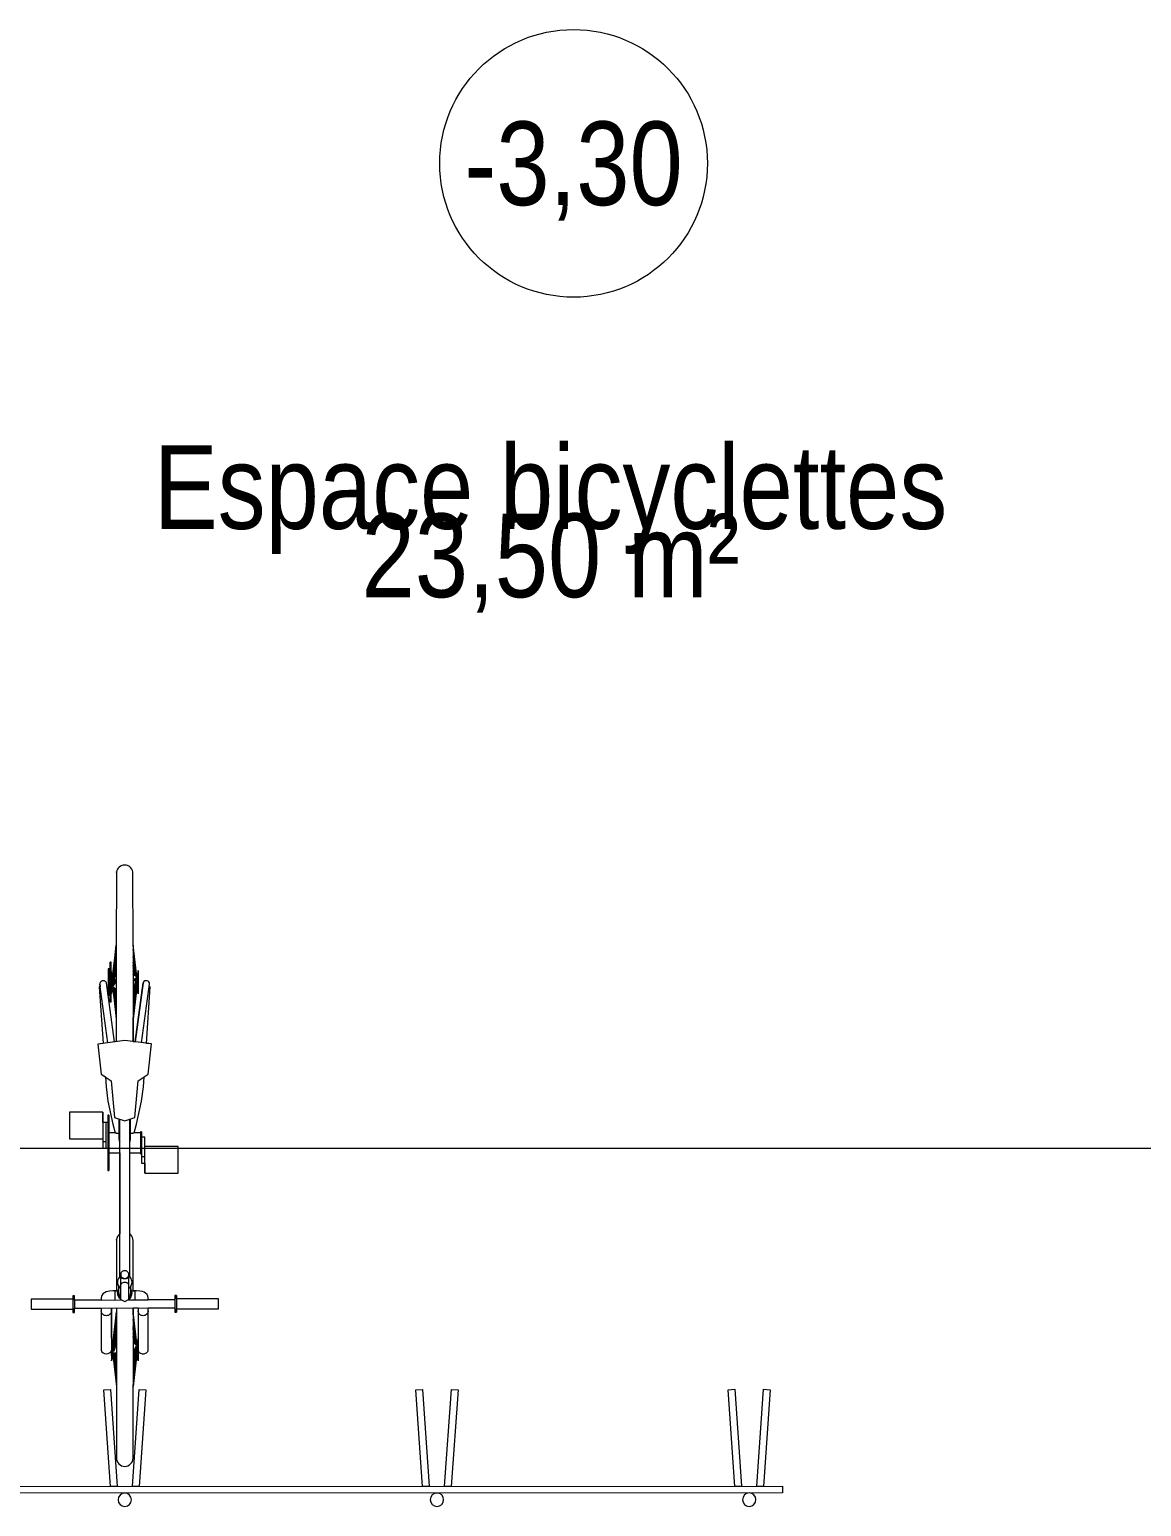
# Model space of a CAD drawing. Header units: centimetres. Extents: x -4381 to 5639, y -3920 to 4826.
# Drawn here: x 103.43 to 106.754, y 70.97 to 75.385 of the extents above; entities that cross this region are included whole.
import ezdxf

# ---------------------------------------------------------------- set-up
doc = ezdxf.new("R2010")
doc.units = ezdxf.units.CM
doc.header["$MEASUREMENT"] = 0
for name, color, linetype, lineweight in [('00- Texts and Fills_Pen_No__1', 7, 'Continuous', 5), ('01- MOBILIER_Pen_No__7', 7, 'Continuous', 5), ('0_Pen_No__1', 7, 'Continuous', 5), ('0_Pen_No__7', 7, 'Continuous', 5), ('FILES_Pen_No__2', 8, 'Continuous', 5)]:
    doc.layers.add(name, color=color, linetype=linetype, lineweight=lineweight)
doc.styles.add('GENERATED_STYLE_2', font='')
doc.styles.get('GENERATED_STYLE_2').set_extended_font_data('Arial Narrow Occidental')

msp = doc.modelspace()

# ---------------------------------------------------------------- linework, layer by layer
at = {"layer": '01- MOBILIER_Pen_No__7', "linetype": 'Continuous', "ltscale": 10}
for p, q in [((103.69012, 72.86671), (103.6898, 72.64581)), ((103.7398, 72.64828), (103.73933, 72.86715)), ((103.6898, 72.64581), (103.67982, 72.5633)), ((103.67982, 72.55425), (103.6898, 72.63798)), ((103.67982, 72.5628), (103.68642, 72.6182)), ((103.67982, 72.54723), (103.68981, 72.61549)), ((103.68041, 72.55918), (103.6898, 72.64835)), ((103.6898, 72.64835), (103.68985, 72.35957)), ((103.74981, 72.56349), (103.7398, 72.64828)), ((103.7398, 72.64828), (103.73985, 72.35958)), ((103.74882, 72.57066), (103.7398, 72.64828)), ((103.74981, 72.56349), (103.7398, 72.63648)), ((103.67181, 72.57748), (103.66581, 72.57748)), ((103.66581, 72.57748), (103.66582, 72.49748)), ((103.66883, 72.49748), (103.66881, 72.57748)), ((103.67481, 72.59749), (103.67181, 72.59748)), ((103.67481, 72.59749), (103.67181, 72.59748)), ((103.67181, 72.59748), (103.67181, 72.57748)), ((103.67183, 72.47748), (103.67181, 72.59748)), ((103.67481, 72.57249), (103.67481, 72.59749)), ((103.67483, 72.47749), (103.67481, 72.59749)), ((103.67782, 72.55749), (103.67481, 72.57249)), ((103.67782, 72.55749), (103.67481, 72.57249)), ((103.67982, 72.53904), (103.68981, 72.58359)), ((103.68553, 72.56448), (103.68981, 72.59376)), ((103.68835, 72.58376), (103.68981, 72.59029)), ((103.74012, 72.61113), (103.7398, 72.61344)), ((103.74981, 72.56164), (103.7398, 72.61275)), ((103.7455, 72.56682), (103.73981, 72.5959)), ((103.74183, 72.57527), (103.73981, 72.58803)), ((103.74981, 72.55688), (103.73981, 72.57994)), ((103.74683, 72.55512), (103.73981, 72.5713)), ((103.74473, 72.5686), (103.744, 72.57449)), ((103.75481, 72.5725), (103.75182, 72.5575)), ((103.75481, 72.5725), (103.75182, 72.5575)), ((103.75482, 72.5025), (103.75481, 72.5725)), ((103.75481, 72.5725), (103.75482, 72.5025)), ((103.64049, 72.53446), (103.6403, 72.53274)), ((103.6403, 72.53274), (103.64149, 72.52393)), ((103.64106, 72.53608), (103.64049, 72.53446)), ((103.66419, 72.35636), (103.64049, 72.5313)), ((103.642, 72.5376), (103.64106, 72.53608)), ((103.64308, 72.53877), (103.642, 72.5376)), ((103.64513, 72.54026), (103.64308, 72.53877)), ((103.64586, 72.54059), (103.64513, 72.54026)), ((103.64747, 72.54119), (103.64586, 72.54059)), ((103.64917, 72.54154), (103.64747, 72.54119)), ((103.6509, 72.54165), (103.64917, 72.54154)), ((103.65261, 72.5415), (103.6509, 72.54165)), ((103.65425, 72.54111), (103.65261, 72.5415)), ((103.65577, 72.54048), (103.65425, 72.54111)), ((103.65712, 72.53963), (103.65577, 72.54048)), ((103.65827, 72.53859), (103.65712, 72.53963)), ((103.65934, 72.53711), (103.65827, 72.53859)), ((103.66004, 72.53539), (103.65934, 72.53711)), ((103.66519, 72.49739), (103.66004, 72.53539)), ((103.68396, 72.35884), (103.66004, 72.53539)), ((103.68021, 72.55749), (103.67782, 72.55749)), ((103.67782, 72.55749), (103.67782, 72.51749)), ((103.68021, 72.55749), (103.67782, 72.55749)), ((103.67982, 72.5633), (103.68014, 72.56552)), ((103.67982, 72.5633), (103.67982, 72.55769)), ((103.67982, 72.5633), (103.67982, 72.56108)), ((103.67982, 72.5633), (103.67988, 72.56328)), ((103.67982, 72.5628), (103.68021, 72.56269)), ((103.68009, 72.56164), (103.67982, 72.56162)), ((103.68003, 72.56114), (103.67982, 72.56108)), ((103.67982, 72.56069), (103.67991, 72.5611)), ((103.67982, 72.56108), (103.67982, 72.55769)), ((103.67982, 72.56069), (103.67997, 72.56061)), ((103.67982, 72.55925), (103.68041, 72.55918)), ((103.67982, 72.55769), (103.68026, 72.55789)), ((103.68026, 72.55789), (103.67982, 72.55769)), ((103.67982, 72.55425), (103.67982, 72.55307)), ((103.67982, 72.55307), (103.68069, 72.55315)), ((103.67982, 72.54723), (103.67982, 72.54501)), ((103.67982, 72.54501), (103.68125, 72.54542)), ((103.67982, 72.53904), (103.67983, 72.53604)), ((103.67983, 72.53066), (103.68982, 72.54613)), ((103.67983, 72.53604), (103.68281, 72.53737)), ((103.67983, 72.53066), (103.67983, 72.52725)), ((103.67983, 72.52725), (103.68281, 72.5289)), ((103.68026, 72.55789), (103.68021, 72.55749)), ((103.68281, 72.53737), (103.68981, 72.56864)), ((103.68281, 72.5289), (103.68982, 72.53975)), ((103.68982, 72.55749), (103.68731, 72.55749)), ((103.68835, 72.56211), (103.68981, 72.56437)), ((103.74092, 72.5575), (103.73981, 72.56165)), ((103.7458, 72.5575), (103.73981, 72.5575)), ((103.74683, 72.54808), (103.73982, 72.54263)), ((103.74981, 72.54633), (103.73982, 72.53856)), ((103.74683, 72.53977), (103.73982, 72.51334)), ((103.74981, 72.53806), (103.73982, 72.5004)), ((103.74981, 72.52972), (103.73982, 72.46668)), ((103.74435, 72.5575), (103.74207, 72.5661)), ((103.74466, 72.5575), (103.744, 72.56164)), ((103.76959, 72.53541), (103.74573, 72.35885)), ((103.74573, 72.35885), (103.76959, 72.53541)), ((103.74683, 72.55512), (103.74981, 72.55353)), ((103.74981, 72.54978), (103.74683, 72.54808)), ((103.74981, 72.5412), (103.74683, 72.53977)), ((103.74981, 72.53217), (103.7481, 72.5316)), ((103.74879, 72.55922), (103.74981, 72.5588)), ((103.74936, 72.55791), (103.74981, 72.55824)), ((103.74936, 72.55791), (103.74981, 72.55794)), ((103.74981, 72.55794), (103.74936, 72.55791)), ((103.74954, 72.5575), (103.74936, 72.55791)), ((103.75182, 72.5575), (103.74954, 72.5575)), ((103.75182, 72.5575), (103.74954, 72.5575)), ((103.74981, 72.55824), (103.74974, 72.55883)), ((103.74981, 72.55794), (103.74981, 72.56349)), ((103.74981, 72.55824), (103.74981, 72.56349)), ((103.74981, 72.55794), (103.74981, 72.55824)), ((103.74981, 72.55353), (103.74981, 72.55688)), ((103.74981, 72.54633), (103.74981, 72.54978)), ((103.74981, 72.53806), (103.74981, 72.5412)), ((103.74981, 72.52972), (103.74981, 72.53217)), ((103.75182, 72.5575), (103.75182, 72.5175)), ((103.7655, 72.35638), (103.78915, 72.53133)), ((103.77008, 72.53678), (103.76959, 72.53541)), ((103.77188, 72.53917), (103.77008, 72.53678)), ((103.7752, 72.54106), (103.77188, 72.53917)), ((103.77839, 72.54166), (103.7752, 72.54106)), ((103.7816, 72.54137), (103.77839, 72.54166)), ((103.78456, 72.54026), (103.7816, 72.54137)), ((103.78716, 72.53824), (103.78456, 72.54026)), ((103.78882, 72.53564), (103.78716, 72.53824)), ((103.78815, 72.52396), (103.78934, 72.53276)), ((103.78934, 72.53276), (103.78882, 72.53564)), ((103.64149, 72.52393), (103.63818, 72.5237)), ((103.63818, 72.5237), (103.65003, 72.35459)), ((103.66582, 72.49748), (103.66519, 72.49739)), ((103.66883, 72.49748), (103.66582, 72.49748)), ((103.67782, 72.51749), (103.67482, 72.50249)), ((103.68125, 72.51749), (103.67782, 72.51749)), ((103.67983, 72.5231), (103.67983, 72.51969)), ((103.68281, 72.52146), (103.67983, 72.5231)), ((103.67983, 72.51969), (103.68982, 72.50422)), ((103.67983, 72.51728), (103.67983, 72.51428)), ((103.68202, 72.5163), (103.67983, 72.51728)), ((103.67983, 72.51428), (103.67983, 72.51167)), ((103.67983, 72.51428), (103.68983, 72.46973)), ((103.67992, 72.51387), (103.67983, 72.51389)), ((103.67983, 72.51167), (103.68983, 72.44342)), ((103.68015, 72.50945), (103.68984, 72.42844)), ((103.68021, 72.51749), (103.68026, 72.51709)), ((103.68281, 72.52146), (103.68982, 72.5106)), ((103.68311, 72.51461), (103.68983, 72.48469)), ((103.68377, 72.51359), (103.68426, 72.50949)), ((103.68982, 72.51749), (103.68537, 72.51749)), ((103.68547, 72.51096), (103.68836, 72.49122)), ((103.68554, 72.51049), (103.68983, 72.49138)), ((103.68732, 72.51749), (103.68836, 72.51287)), ((103.74512, 72.52035), (103.73982, 72.48696)), ((103.74092, 72.5175), (103.73982, 72.5175)), ((103.74185, 72.49972), (103.73982, 72.49505)), ((103.74982, 72.52232), (103.73983, 72.44156)), ((103.74917, 72.5171), (103.73983, 72.42798)), ((103.74982, 72.51369), (103.73983, 72.42671)), ((103.73983, 72.42798), (103.74982, 72.51151)), ((103.74401, 72.51335), (103.74208, 72.5089)), ((103.74466, 72.5175), (103.74436, 72.5175)), ((103.74967, 72.51157), (103.74884, 72.50433)), ((103.74981, 72.52379), (103.74885, 72.52365)), ((103.74982, 72.51706), (103.74917, 72.5171)), ((103.75182, 72.5175), (103.74922, 72.5175)), ((103.74937, 72.51709), (103.74955, 72.5175)), ((103.74955, 72.5175), (103.74937, 72.51709)), ((103.74982, 72.51706), (103.74937, 72.51709)), ((103.74938, 72.51291), (103.74982, 72.51369)), ((103.74982, 72.51279), (103.74938, 72.51291)), ((103.74955, 72.5175), (103.75182, 72.5175)), ((103.74982, 72.51151), (103.74967, 72.51157)), ((103.74975, 72.51617), (103.74982, 72.51619)), ((103.74982, 72.52232), (103.74981, 72.52379)), ((103.74982, 72.51151), (103.74982, 72.51706)), ((103.74982, 72.51619), (103.74982, 72.51706)), ((103.74982, 72.51151), (103.74982, 72.51619)), ((103.75182, 72.5175), (103.75482, 72.5025)), ((103.75482, 72.5025), (103.75182, 72.5175)), ((103.77966, 72.35461), (103.79146, 72.52372)), ((103.79146, 72.52372), (103.78815, 72.52396)), ((103.67483, 72.47749), (103.67183, 72.47748)), ((103.68645, 72.45677), (103.68984, 72.42663)), ((103.68789, 72.47835), (103.68983, 72.46515)), ((103.68808, 72.47753), (103.68836, 72.47515)), ((103.73985, 72.35958), (103.73983, 72.42798)), ((103.71485, 72.3627), (103.63485, 72.35269)), ((103.65003, 72.35459), (103.63485, 72.35269)), ((103.63485, 72.35269), (103.64486, 72.26269)), ((103.79485, 72.35272), (103.71485, 72.3627)), ((103.74573, 72.35885), (103.73985, 72.35958)), ((103.79485, 72.35272), (103.77966, 72.35461)), ((103.78486, 72.26272), (103.79485, 72.35272)), ((103.64486, 72.26269), (103.65704, 72.25457)), ((103.64486, 72.26269), (103.67487, 72.2427)), ((103.75487, 72.24271), (103.78486, 72.26272)), ((103.77269, 72.25459), (103.78486, 72.26272)), ((103.65704, 72.25457), (103.65916, 72.22443)), ((103.65916, 72.22443), (103.66439, 72.18184)), ((103.67487, 72.2427), (103.68488, 72.1327)), ((103.74488, 72.13271), (103.75487, 72.24271)), ((103.76536, 72.18186), (103.77058, 72.22445)), ((103.77058, 72.22445), (103.77269, 72.25459)), ((103.66439, 72.18184), (103.6797, 72.11285)), ((103.75008, 72.11286), (103.76536, 72.18186)), ((103.64988, 72.14878), (103.54988, 72.14877)), ((103.54988, 72.14877), (103.5499, 72.06877)), ((103.64989, 72.11818), (103.64988, 72.14878)), ((103.64988, 72.14878), (103.6499, 72.04124)), ((103.66788, 72.14048), (103.66488, 72.14048)), ((103.66488, 72.14048), (103.66489, 72.11818)), ((103.66488, 72.14048), (103.66491, 71.97448)), ((103.66488, 72.14048), (103.66788, 72.14048)), ((103.66789, 72.08748), (103.66788, 72.14048)), ((103.66788, 72.14048), (103.66791, 71.97448)), ((103.68488, 72.1327), (103.71489, 72.1227)), ((103.71489, 72.1227), (103.74488, 72.13271)), ((103.66489, 72.11818), (103.64989, 72.11818)), ((103.6599, 72.04125), (103.65989, 72.11818)), ((103.6865, 72.08749), (103.66789, 72.08748)), ((103.6797, 72.11285), (103.6865, 72.08749)), ((103.6865, 72.08749), (103.68718, 72.08729)), ((103.68718, 72.08729), (103.68813, 72.08703)), ((103.68813, 72.08703), (103.68911, 72.08679)), ((103.68911, 72.08679), (103.69047, 72.08649)), ((103.69047, 72.08649), (103.69202, 72.08621)), ((103.69202, 72.08621), (103.69372, 72.08598)), ((103.69372, 72.08598), (103.6955, 72.08583)), ((103.6955, 72.08583), (103.69731, 72.08577)), ((103.69731, 72.08577), (103.69789, 72.08579)), ((103.6979, 72.06775), (103.69789, 72.12837)), ((103.69996, 71.65614), (103.69989, 72.1277)), ((103.72996, 71.65615), (103.72989, 72.12771)), ((103.7319, 72.06776), (103.73189, 72.12837)), ((103.73189, 72.0858), (103.73247, 72.08578)), ((103.73247, 72.08578), (103.73428, 72.08583)), ((103.73428, 72.08583), (103.73607, 72.08599)), ((103.73607, 72.08599), (103.73777, 72.08622)), ((103.73777, 72.08622), (103.73932, 72.0865)), ((103.73932, 72.0865), (103.74067, 72.0868)), ((103.74067, 72.0868), (103.74158, 72.08703)), ((103.74158, 72.08703), (103.74178, 72.08708)), ((103.74178, 72.08708), (103.74311, 72.08744)), ((103.74311, 72.08744), (103.74328, 72.0875)), ((103.74328, 72.0875), (103.75008, 72.11286)), ((103.76189, 72.0875), (103.74328, 72.0875)), ((103.76489, 72.0905), (103.76189, 72.0905)), ((103.76189, 72.0905), (103.76189, 72.0875)), ((103.76189, 72.0905), (103.7619, 72.0245)), ((103.76189, 72.0905), (103.76489, 72.0905)), ((103.76489, 72.07374), (103.76489, 72.0905)), ((103.76489, 72.0905), (103.76491, 71.9968)), ((103.5499, 72.06877), (103.6499, 72.06878)), ((103.6499, 72.06878), (103.6499, 72.04124)), ((103.6599, 72.06004), (103.6499, 72.06004)), ((103.6499, 72.04124), (103.6649, 72.04125)), ((103.6649, 72.04125), (103.66491, 71.97448)), ((103.6979, 72.06775), (103.69815, 72.06493)), ((103.69815, 72.06493), (103.69867, 72.06304)), ((103.69867, 72.06304), (103.69892, 72.06209)), ((103.69892, 72.06209), (103.6999, 72.05995)), ((103.7299, 72.05996), (103.73087, 72.0621)), ((103.73087, 72.0621), (103.73099, 72.06252)), ((103.73099, 72.06252), (103.73164, 72.06493)), ((103.73164, 72.06493), (103.7319, 72.06776)), ((103.77489, 72.07374), (103.76489, 72.07374)), ((103.7749, 72.0462), (103.77489, 72.07374)), ((103.77491, 71.9662), (103.77489, 72.07374)), ((103.8749, 72.04621), (103.7749, 72.0462)), ((103.87491, 71.96621), (103.8749, 72.04621)), ((103.6679, 72.02748), (103.6999, 72.02749)), ((103.66791, 71.97448), (103.6679, 72.02748)), ((103.6999, 72.02749), (103.69994, 71.78521)), ((103.7299, 72.02749), (103.7619, 72.0275)), ((103.72994, 71.78524), (103.7299, 72.02749)), ((103.7619, 72.0275), (103.7619, 72.0245)), ((103.7619, 72.0245), (103.7649, 72.0245)), ((103.7619, 72.0245), (103.7649, 72.0245)), ((103.7649, 72.0245), (103.76491, 71.9968)), ((103.7749, 72.0156), (103.7649, 72.01559)), ((103.76491, 71.9968), (103.77491, 71.9968)), ((103.77491, 71.9968), (103.77491, 71.9662)), ((103.66491, 71.97448), (103.66791, 71.97448)), ((103.66491, 71.97448), (103.66791, 71.97448)), ((103.77491, 71.9662), (103.87491, 71.96621)), ((103.69012, 71.76737), (103.68997, 71.61526)), ((103.73994, 71.76565), (103.73951, 71.76998)), ((103.73997, 71.61527), (103.73994, 71.76565)), ((103.6933, 71.64438), (103.69297, 71.64069)), ((103.69429, 71.64796), (103.6933, 71.64438)), ((103.69591, 71.65132), (103.69429, 71.64796)), ((103.69811, 71.65435), (103.69591, 71.65132)), ((103.70082, 71.65697), (103.69811, 71.65435)), ((103.70296, 71.65842), (103.70082, 71.65697)), ((103.70314, 71.66548), (103.70296, 71.66347)), ((103.70296, 71.66347), (103.70314, 71.66146)), ((103.70297, 71.58756), (103.70296, 71.66347)), ((103.70315, 71.65628), (103.70296, 71.65752)), ((103.70369, 71.66744), (103.70314, 71.66548)), ((103.70314, 71.66146), (103.70369, 71.65951)), ((103.70369, 71.65507), (103.70315, 71.65628)), ((103.70457, 71.66927), (103.70369, 71.66744)), ((103.70369, 71.65951), (103.70457, 71.65768)), ((103.70457, 71.65394), (103.70369, 71.65507)), ((103.70577, 71.67092), (103.70457, 71.66927)), ((103.70457, 71.65768), (103.70577, 71.65602)), ((103.70577, 71.65292), (103.70457, 71.65394)), ((103.70725, 71.67235), (103.70577, 71.67092)), ((103.70577, 71.65602), (103.70725, 71.65459)), ((103.70725, 71.65204), (103.70577, 71.65292)), ((103.70896, 71.67351), (103.70725, 71.67235)), ((103.70725, 71.65459), (103.70896, 71.65343)), ((103.70896, 71.65132), (103.70725, 71.65204)), ((103.71086, 71.67436), (103.70896, 71.67351)), ((103.70896, 71.65343), (103.71086, 71.65258)), ((103.71086, 71.6508), (103.70896, 71.65132)), ((103.71288, 71.67489), (103.71086, 71.67436)), ((103.71086, 71.65258), (103.71288, 71.65206)), ((103.71288, 71.65047), (103.71086, 71.6508)), ((103.71496, 71.67506), (103.71288, 71.67489)), ((103.71288, 71.65206), (103.71496, 71.65188)), ((103.71496, 71.65036), (103.71288, 71.65047)), ((103.71704, 71.67489), (103.71496, 71.67506)), ((103.71496, 71.65188), (103.71705, 71.65206)), ((103.71705, 71.65047), (103.71496, 71.65036)), ((103.71906, 71.67437), (103.71704, 71.67489)), ((103.71705, 71.65206), (103.71907, 71.65258)), ((103.71907, 71.6508), (103.71705, 71.65047)), ((103.72096, 71.67351), (103.71906, 71.67437)), ((103.71907, 71.65258), (103.72096, 71.65344)), ((103.72096, 71.65132), (103.71907, 71.6508)), ((103.72267, 71.67235), (103.72096, 71.67351)), ((103.72096, 71.65344), (103.72268, 71.6546)), ((103.72268, 71.65204), (103.72096, 71.65132)), ((103.72415, 71.67093), (103.72267, 71.67235)), ((103.72268, 71.6546), (103.72416, 71.65602)), ((103.72416, 71.65292), (103.72268, 71.65204)), ((103.72535, 71.66927), (103.72415, 71.67093)), ((103.72416, 71.65602), (103.72535, 71.65768)), ((103.72536, 71.65394), (103.72416, 71.65292)), ((103.72623, 71.66744), (103.72535, 71.66927)), ((103.72535, 71.65768), (103.72624, 71.65951)), ((103.72624, 71.65507), (103.72536, 71.65394)), ((103.72678, 71.66549), (103.72624, 71.66744)), ((103.72624, 71.65951), (103.72678, 71.66146)), ((103.72678, 71.65628), (103.72624, 71.65507)), ((103.72696, 71.66347), (103.72678, 71.66549)), ((103.72678, 71.66146), (103.72696, 71.66347)), ((103.72696, 71.65752), (103.72678, 71.65628)), ((103.72697, 71.58756), (103.72696, 71.66347)), ((103.7291, 71.65698), (103.72696, 71.65843)), ((103.73182, 71.65436), (103.7291, 71.65698)), ((103.73402, 71.65133), (103.73182, 71.65436)), ((103.73564, 71.64797), (103.73402, 71.65133)), ((103.73663, 71.64439), (103.73564, 71.64797)), ((103.73697, 71.6407), (103.73663, 71.64439)), ((103.56497, 71.60049), (103.55997, 71.60048)), ((103.55997, 71.60048), (103.55997, 71.59052)), ((103.55997, 71.60048), (103.55998, 71.55067)), ((103.56497, 71.58753), (103.56497, 71.60049)), ((103.64647, 71.60055), (103.64497, 71.59384)), ((103.64986, 71.60559), (103.64647, 71.60055)), ((103.65443, 71.60927), (103.64986, 71.60559)), ((103.6597, 71.61166), (103.65443, 71.60927)), ((103.66958, 71.61415), (103.6597, 71.61166)), ((103.67974, 71.61514), (103.66958, 71.61415)), ((103.68997, 71.61526), (103.67974, 71.61514)), ((103.68497, 71.61526), (103.68497, 71.58755)), ((103.68497, 71.61526), (103.69406, 71.61526)), ((103.69297, 71.63992), (103.69297, 71.64069)), ((103.69297, 71.64069), (103.6933, 71.637)), ((103.69297, 71.63992), (103.6933, 71.63623)), ((103.6933, 71.61255), (103.69297, 71.60886)), ((103.69297, 71.60886), (103.69331, 71.60517)), ((103.69297, 71.60808), (103.69297, 71.60886)), ((103.69297, 71.60808), (103.69331, 71.60439)), ((103.6933, 71.637), (103.69429, 71.63343)), ((103.6933, 71.63623), (103.69429, 71.63265)), ((103.6943, 71.61613), (103.6933, 71.61255)), ((103.69331, 71.60517), (103.6943, 71.60159)), ((103.69331, 71.60439), (103.6943, 71.60081)), ((103.69429, 71.63343), (103.69591, 71.63007)), ((103.69429, 71.63265), (103.69591, 71.62929)), ((103.69592, 71.61948), (103.6943, 71.61613)), ((103.6943, 71.60159), (103.69592, 71.59823)), ((103.6943, 71.60081), (103.69592, 71.59746)), ((103.69591, 71.63007), (103.69811, 71.62703)), ((103.69591, 71.62929), (103.69811, 71.62626)), ((103.69697, 71.62094), (103.69592, 71.61948)), ((103.69697, 71.60886), (103.69697, 71.62784)), ((103.69697, 71.60886), (103.69724, 71.60584)), ((103.69724, 71.60584), (103.69806, 71.60291)), ((103.69806, 71.60291), (103.69938, 71.60017)), ((103.69811, 71.62703), (103.70083, 71.62442)), ((103.69811, 71.62626), (103.70083, 71.62364)), ((103.69938, 71.60017), (103.70118, 71.59768)), ((103.70083, 71.62442), (103.70297, 71.62297)), ((103.70083, 71.62364), (103.70297, 71.62219)), ((103.70315, 71.63414), (103.70297, 71.63294)), ((103.70369, 71.6353), (103.70315, 71.63414)), ((103.70457, 71.63639), (103.70369, 71.6353)), ((103.70577, 71.63737), (103.70457, 71.63639)), ((103.70725, 71.63822), (103.70577, 71.63737)), ((103.70897, 71.63891), (103.70725, 71.63822)), ((103.71086, 71.63941), (103.70897, 71.63891)), ((103.71288, 71.63972), (103.71086, 71.63941)), ((103.71497, 71.63983), (103.71288, 71.63972)), ((103.71705, 71.63972), (103.71497, 71.63983)), ((103.71907, 71.63941), (103.71705, 71.63972)), ((103.72097, 71.63891), (103.71907, 71.63941)), ((103.72268, 71.63822), (103.72097, 71.63891)), ((103.72416, 71.63737), (103.72268, 71.63822)), ((103.72536, 71.63639), (103.72416, 71.63737)), ((103.72624, 71.6353), (103.72536, 71.63639)), ((103.72678, 71.63414), (103.72624, 71.6353)), ((103.72697, 71.63295), (103.72678, 71.63414)), ((103.72697, 71.62297), (103.72911, 71.62442)), ((103.72697, 71.6222), (103.72911, 71.62364)), ((103.72876, 71.59769), (103.73056, 71.60017)), ((103.72911, 71.62442), (103.73182, 71.62704)), ((103.72911, 71.62364), (103.73182, 71.62626)), ((103.73056, 71.60017), (103.73189, 71.60292)), ((103.73182, 71.62704), (103.73402, 71.63008)), ((103.73182, 71.62626), (103.73402, 71.6293)), ((103.73189, 71.60292), (103.7327, 71.60585)), ((103.7327, 71.60585), (103.73297, 71.60886)), ((103.73297, 71.60886), (103.73297, 71.62785)), ((103.73402, 71.61949), (103.73297, 71.62094)), ((103.73402, 71.63008), (103.73564, 71.63343)), ((103.73402, 71.6293), (103.73564, 71.63266)), ((103.73564, 71.61613), (103.73402, 71.61949)), ((103.73403, 71.59824), (103.73564, 71.6016)), ((103.73403, 71.59746), (103.73565, 71.60082)), ((103.73564, 71.63343), (103.73663, 71.63701)), ((103.73564, 71.63266), (103.73663, 71.63623)), ((103.73664, 71.61256), (103.73564, 71.61613)), ((103.73564, 71.6016), (103.73664, 71.60518)), ((103.73565, 71.60082), (103.73664, 71.6044)), ((103.73588, 71.61527), (103.74497, 71.61527)), ((103.73663, 71.63701), (103.73697, 71.6407)), ((103.73663, 71.63623), (103.73697, 71.63992)), ((103.73697, 71.60887), (103.73664, 71.61256)), ((103.73664, 71.60518), (103.73697, 71.60887)), ((103.73664, 71.6044), (103.73697, 71.60809)), ((103.73697, 71.63992), (103.73697, 71.6407)), ((103.73697, 71.60809), (103.73697, 71.60887)), ((103.7502, 71.61515), (103.73997, 71.61527)), ((103.74497, 71.61527), (103.74497, 71.58756)), ((103.76003, 71.61423), (103.7502, 71.61515)), ((103.76805, 71.61249), (103.76003, 71.61423)), ((103.77312, 71.61062), (103.76805, 71.61249)), ((103.77752, 71.60803), (103.77312, 71.61062)), ((103.78165, 71.60381), (103.77752, 71.60803)), ((103.78407, 71.59882), (103.78165, 71.60381)), ((103.86997, 71.60054), (103.86497, 71.60053)), ((103.86497, 71.60053), (103.86497, 71.58758)), ((103.86997, 71.59057), (103.86997, 71.60054)), ((103.86997, 71.60054), (103.86998, 71.55073)), ((103.55997, 71.59052), (103.43497, 71.5905)), ((103.43497, 71.5905), (103.43498, 71.56062)), ((103.43498, 71.56062), (103.55998, 71.56064)), ((103.55998, 71.56064), (103.55998, 71.55067)), ((103.64497, 71.58755), (103.56497, 71.58753)), ((103.56497, 71.58753), (103.56498, 71.56363)), ((103.56498, 71.56363), (103.64498, 71.56364)), ((103.56498, 71.55068), (103.56498, 71.56363)), ((103.64497, 71.59384), (103.64497, 71.58755)), ((103.64497, 71.58755), (103.70578, 71.58756)), ((103.64498, 71.56364), (103.78498, 71.56366)), ((103.64498, 71.56364), (103.645, 71.43773)), ((103.67498, 71.56364), (103.68998, 71.56365)), ((103.67499, 71.47531), (103.67498, 71.56364)), ((103.67498, 71.56364), (103.675, 71.40531)), ((103.68998, 71.56365), (103.68998, 71.55013)), ((103.68998, 71.56365), (103.69002, 71.32867)), ((103.69592, 71.59823), (103.69812, 71.5952)), ((103.69592, 71.59746), (103.69812, 71.59442)), ((103.69812, 71.5952), (103.70083, 71.59258)), ((103.69812, 71.59442), (103.70083, 71.5918)), ((103.70083, 71.59258), (103.70297, 71.59113)), ((103.70083, 71.5918), (103.70297, 71.59036)), ((103.70118, 71.59768), (103.70297, 71.59596)), ((103.70578, 71.58756), (103.70726, 71.5872)), ((103.70726, 71.5872), (103.70897, 71.58648)), ((103.70897, 71.58648), (103.71087, 71.58543)), ((103.71087, 71.58543), (103.71289, 71.58409)), ((103.71289, 71.58409), (103.71498, 71.58249)), ((103.71498, 71.58249), (103.71706, 71.58409)), ((103.71706, 71.58409), (103.71908, 71.58544)), ((103.71908, 71.58544), (103.72097, 71.58648)), ((103.72097, 71.58648), (103.72269, 71.5872)), ((103.72269, 71.5872), (103.72417, 71.58756)), ((103.72416, 71.58756), (103.78497, 71.58757)), ((103.72697, 71.59596), (103.72876, 71.59769)), ((103.72697, 71.59114), (103.72911, 71.59259)), ((103.72697, 71.59036), (103.72911, 71.59181)), ((103.72911, 71.59259), (103.73183, 71.59521)), ((103.72911, 71.59181), (103.73183, 71.59443)), ((103.73183, 71.59521), (103.73403, 71.59824)), ((103.73183, 71.59443), (103.73403, 71.59746)), ((103.73998, 71.56365), (103.75498, 71.56366)), ((103.73998, 71.55202), (103.73998, 71.56365)), ((103.73998, 71.56365), (103.74001, 71.32863)), ((103.75498, 71.56366), (103.75499, 71.47533)), ((103.75498, 71.56366), (103.755, 71.40533)), ((103.78497, 71.59386), (103.78407, 71.59882)), ((103.78497, 71.58757), (103.78497, 71.59386)), ((103.86497, 71.58758), (103.78497, 71.58757)), ((103.78498, 71.56366), (103.86498, 71.56367)), ((103.785, 71.43775), (103.78498, 71.56366)), ((103.86497, 71.58758), (103.86498, 71.56367)), ((103.86498, 71.56367), (103.86498, 71.55072)), ((103.99497, 71.59059), (103.86997, 71.59057)), ((103.86998, 71.56069), (103.99498, 71.56071)), ((103.86998, 71.55073), (103.86998, 71.56069)), ((103.99498, 71.56071), (103.99497, 71.59059)), ((103.55998, 71.55067), (103.56498, 71.55068)), ((103.64521, 71.5525), (103.64498, 71.55502)), ((103.64589, 71.55006), (103.64521, 71.5525)), ((103.64699, 71.54777), (103.64589, 71.55006)), ((103.64849, 71.5457), (103.64699, 71.54777)), ((103.65034, 71.54392), (103.64849, 71.5457)), ((103.65248, 71.54247), (103.65034, 71.54392)), ((103.65485, 71.5414), (103.65248, 71.54247)), ((103.65738, 71.54075), (103.65485, 71.5414)), ((103.65998, 71.54053), (103.65738, 71.54075)), ((103.66259, 71.54075), (103.65998, 71.54053)), ((103.66511, 71.5414), (103.66259, 71.54075)), ((103.66748, 71.54247), (103.66511, 71.5414)), ((103.66962, 71.54392), (103.66748, 71.54247)), ((103.67147, 71.54571), (103.66962, 71.54392)), ((103.67297, 71.54778), (103.67147, 71.54571)), ((103.67408, 71.55007), (103.67297, 71.54778)), ((103.67475, 71.5525), (103.67408, 71.55007)), ((103.67498, 71.55502), (103.67475, 71.5525)), ((103.68, 71.46362), (103.68998, 71.55196)), ((103.68998, 71.55013), (103.68, 71.46628)), ((103.68, 71.45378), (103.68998, 71.53094)), ((103.68071, 71.45927), (103.68998, 71.54762)), ((103.74999, 71.46606), (103.73998, 71.55202)), ((103.74647, 71.49448), (103.73998, 71.55202)), ((103.74999, 71.46606), (103.73998, 71.54683)), ((103.74999, 71.46578), (103.73998, 71.52879)), ((103.75521, 71.55252), (103.75498, 71.55503)), ((103.75588, 71.55008), (103.75521, 71.55252)), ((103.75699, 71.54779), (103.75588, 71.55008)), ((103.75849, 71.54572), (103.75699, 71.54779)), ((103.76034, 71.54394), (103.75849, 71.54572)), ((103.76248, 71.54249), (103.76034, 71.54394)), ((103.76485, 71.54142), (103.76248, 71.54249)), ((103.76738, 71.54077), (103.76485, 71.54142)), ((103.76998, 71.54055), (103.76738, 71.54077)), ((103.77259, 71.54077), (103.76998, 71.54055)), ((103.77511, 71.54142), (103.77259, 71.54077)), ((103.77748, 71.54249), (103.77511, 71.54142)), ((103.77962, 71.54394), (103.77748, 71.54249)), ((103.78147, 71.54573), (103.77962, 71.54394)), ((103.78297, 71.54779), (103.78147, 71.54573)), ((103.78408, 71.55008), (103.78297, 71.54779)), ((103.78475, 71.55252), (103.78408, 71.55008)), ((103.78498, 71.55504), (103.78475, 71.55252)), ((103.86498, 71.55072), (103.86998, 71.55073)), ((103.67799, 71.46031), (103.67499, 71.47531)), ((103.67799, 71.46031), (103.67499, 71.47531)), ((103.68, 71.44605), (103.68999, 71.50333)), ((103.68, 71.46628), (103.68194, 71.4813)), ((103.68001, 71.43764), (103.68999, 71.46811)), ((103.68381, 71.44925), (103.68999, 71.4847)), ((103.68826, 71.49342), (103.68999, 71.50677)), ((103.68853, 71.49546), (103.68999, 71.50385)), ((103.68853, 71.47631), (103.68999, 71.48077)), ((103.74332, 71.48753), (103.73999, 71.50854)), ((103.74051, 71.49811), (103.73999, 71.50193)), ((103.74999, 71.46242), (103.73999, 71.50008)), ((103.74701, 71.46071), (103.73999, 71.48714)), ((103.74324, 71.46164), (103.73999, 71.47825)), ((103.74569, 71.46033), (103.74418, 71.47137)), ((103.75499, 71.47533), (103.752, 71.46033)), ((103.75499, 71.47533), (103.752, 71.46033)), ((103.645, 71.43773), (103.64646, 71.43311)), ((103.64646, 71.43311), (103.65036, 71.42933)), ((103.65036, 71.42933), (103.65487, 71.42742)), ((103.65487, 71.42742), (103.66, 71.42676)), ((103.66, 71.42676), (103.6658, 71.42765)), ((103.6658, 71.42765), (103.66964, 71.42933)), ((103.66964, 71.42933), (103.67149, 71.43068)), ((103.67149, 71.43068), (103.67393, 71.43372)), ((103.67393, 71.43372), (103.67477, 71.43583)), ((103.675, 71.43774), (103.67477, 71.43583)), ((103.67477, 71.43583), (103.675, 71.40531)), ((103.68005, 71.46032), (103.67799, 71.46031)), ((103.68005, 71.46032), (103.67799, 71.46031)), ((103.67799, 71.46031), (103.678, 71.42031)), ((103.68, 71.46628), (103.68005, 71.46032)), ((103.68, 71.46628), (103.68, 71.46255)), ((103.68, 71.46628), (103.68023, 71.46619)), ((103.68004, 71.46455), (103.68, 71.46455)), ((103.68, 71.46422), (103.68048, 71.46412)), ((103.68048, 71.46412), (103.68, 71.46362)), ((103.68022, 71.4618), (103.68, 71.46255)), ((103.68, 71.46113), (103.68022, 71.4618)), ((103.68, 71.46113), (103.68, 71.46032)), ((103.68, 71.46113), (103.68014, 71.46105)), ((103.68, 71.46032), (103.68, 71.45928)), ((103.68, 71.45928), (103.68071, 71.45927)), ((103.68, 71.45378), (103.68, 71.45205)), ((103.68, 71.45205), (103.68108, 71.45225)), ((103.68, 71.44605), (103.68, 71.4434)), ((103.68, 71.4434), (103.68216, 71.4442)), ((103.68001, 71.43764), (103.68001, 71.43438)), ((103.68001, 71.43438), (103.68299, 71.4359)), ((103.68001, 71.42955), (103.68001, 71.42608)), ((103.68001, 71.42955), (103.69, 71.42955)), ((103.68001, 71.42608), (103.69, 71.42608)), ((103.68299, 71.4359), (103.69, 71.45728)), ((103.68744, 71.46032), (103.68574, 71.46032)), ((103.74999, 71.4564), (103.73999, 71.46417)), ((103.74701, 71.45465), (103.73999, 71.4601)), ((103.74701, 71.44685), (103.74, 71.43067)), ((103.74999, 71.4451), (103.74, 71.42203)), ((103.74704, 71.43829), (103.74, 71.4024)), ((103.74999, 71.43667), (103.74001, 71.38555)), ((103.74999, 71.42868), (103.74001, 71.35568)), ((103.74781, 71.46033), (103.74494, 71.46033)), ((103.74671, 71.46033), (103.7464, 71.46298)), ((103.74701, 71.46071), (103.74999, 71.45928)), ((103.74701, 71.45465), (103.74999, 71.45295)), ((103.74999, 71.44844), (103.74701, 71.44685)), ((103.74999, 71.4395), (103.74704, 71.43829)), ((103.74999, 71.43066), (103.74876, 71.43037)), ((103.75, 71.42299), (103.74921, 71.42296)), ((103.74972, 71.46342), (103.74999, 71.46333)), ((103.74985, 71.46294), (103.74999, 71.46294)), ((103.74999, 71.46033), (103.74999, 71.46606)), ((103.74999, 71.46606), (103.74999, 71.46294)), ((103.74999, 71.46294), (103.74999, 71.45928)), ((103.752, 71.46033), (103.74999, 71.46033)), ((103.752, 71.46033), (103.74999, 71.46033)), ((103.74999, 71.4564), (103.74999, 71.45295)), ((103.74999, 71.44844), (103.74999, 71.4451)), ((103.74999, 71.4395), (103.74999, 71.43667)), ((103.74999, 71.43066), (103.74999, 71.42868)), ((103.75, 71.42299), (103.75, 71.42209)), ((103.752, 71.46033), (103.752, 71.42033)), ((103.75523, 71.43584), (103.755, 71.43775)), ((103.755, 71.40533), (103.75511, 71.4368)), ((103.75511, 71.4368), (103.7559, 71.434)), ((103.7559, 71.434), (103.75701, 71.43226)), ((103.75701, 71.43226), (103.75851, 71.4307)), ((103.75851, 71.4307), (103.76036, 71.42935)), ((103.76036, 71.42935), (103.7625, 71.42825)), ((103.7625, 71.42825), (103.76487, 71.42744)), ((103.76487, 71.42744), (103.7674, 71.42695)), ((103.7674, 71.42695), (103.77, 71.42678)), ((103.77, 71.42678), (103.77261, 71.42695)), ((103.77261, 71.42695), (103.7775, 71.42825)), ((103.7775, 71.42825), (103.77964, 71.42935)), ((103.77964, 71.42935), (103.78149, 71.4307)), ((103.78149, 71.4307), (103.78354, 71.43313)), ((103.78354, 71.43313), (103.78477, 71.43585)), ((103.78477, 71.43585), (103.785, 71.43775)), ((103.675, 71.40531), (103.678, 71.42034)), ((103.678, 71.42031), (103.675, 71.40531)), ((103.678, 71.42034), (103.68001, 71.42034)), ((103.68001, 71.42032), (103.678, 71.42031)), ((103.68001, 71.42275), (103.68001, 71.4195)), ((103.68299, 71.42124), (103.68001, 71.42275)), ((103.68001, 71.42034), (103.68001, 71.41435)), ((103.68001, 71.4195), (103.69001, 71.38903)), ((103.68001, 71.41808), (103.68001, 71.41435)), ((103.68054, 71.41788), (103.68001, 71.41808)), ((103.68001, 71.41542), (103.69001, 71.35815)), ((103.68001, 71.41435), (103.69002, 71.32867)), ((103.68001, 71.41435), (103.69002, 71.33719)), ((103.68023, 71.41883), (103.68033, 71.41796)), ((103.68196, 71.39934), (103.69002, 71.32867)), ((103.68299, 71.42124), (103.69001, 71.39986)), ((103.69, 71.42032), (103.68329, 71.42032)), ((103.68399, 71.42032), (103.68444, 71.41682)), ((103.68544, 71.40295), (103.69001, 71.37678)), ((103.68575, 71.42032), (103.68854, 71.40432)), ((103.68676, 71.39892), (103.68854, 71.38517)), ((103.68744, 71.42032), (103.69, 71.41252)), ((103.68828, 71.38721), (103.69001, 71.37731)), ((103.7435, 71.42033), (103.74, 71.42033)), ((103.74325, 71.41901), (103.74, 71.41648)), ((103.75, 71.42209), (103.74001, 71.33601)), ((103.75, 71.41771), (103.74001, 71.32863)), ((103.74001, 71.33073), (103.75, 71.41459)), ((103.74312, 71.40151), (103.74001, 71.37872)), ((103.74053, 71.38254), (103.74001, 71.38057)), ((103.75, 71.41459), (103.74648, 71.38617)), ((103.74946, 71.41749), (103.75, 71.41771)), ((103.75, 71.41741), (103.74946, 71.41749)), ((103.75, 71.41823), (103.74958, 71.41847)), ((103.74958, 71.41847), (103.74986, 71.41772)), ((103.75, 71.41459), (103.74969, 71.41469)), ((103.75, 71.41459), (103.74979, 71.42033)), ((103.74979, 71.42033), (103.752, 71.42033)), ((103.752, 71.42033), (103.74979, 71.42033)), ((103.74984, 71.41603), (103.75, 71.41605)), ((103.75, 71.42033), (103.75, 71.41823)), ((103.75, 71.41823), (103.75, 71.41741)), ((103.75, 71.41741), (103.75, 71.41459)), ((103.752, 71.42033), (103.755, 71.40533)), ((103.755, 71.40533), (103.752, 71.42033)), ((103.65201, 71.31896), (103.67196, 71.32036)), ((103.67228, 71.02967), (103.65201, 71.31896)), ((103.67196, 71.32036), (103.69223, 71.03107)), ((103.69002, 71.32867), (103.69005, 71.11543)), ((103.73786, 71.03108), (103.75805, 71.32038)), ((103.74005, 71.115), (103.74001, 71.33073)), ((103.778, 71.31898), (103.75782, 71.02969)), ((103.75805, 71.32038), (103.778, 71.31898)), ((104.58534, 71.31912), (104.60529, 71.32051)), ((104.60562, 71.02983), (104.58534, 71.31912)), ((104.60529, 71.32051), (104.62557, 71.03122)), ((104.6712, 71.03123), (104.69138, 71.32053)), ((104.71133, 71.31914), (104.69115, 71.02984)), ((104.69138, 71.32053), (104.71133, 71.31914)), ((105.51867, 71.31927), (105.53862, 71.32067)), ((105.53895, 71.02998), (105.51867, 71.31927)), ((105.53862, 71.32067), (105.5589, 71.03138)), ((105.60453, 71.03138), (105.62471, 71.32068)), ((105.64466, 71.31929), (105.62448, 71.02999)), ((105.62471, 71.32068), (105.64466, 71.31929)), ((102.68172, 71.0303), (105.68172, 71.0308)), ((103.69223, 71.03107), (103.67228, 71.02967)), ((103.75782, 71.02969), (103.73786, 71.03108)), ((104.62557, 71.03122), (104.60562, 71.02983)), ((104.69115, 71.02984), (104.6712, 71.03123)), ((105.5589, 71.03138), (105.53895, 71.02998)), ((105.62448, 71.02999), (105.60453, 71.03138)), ((105.68172, 71.0308), (105.68172, 71.0108)), ((105.68172, 71.0108), (102.68172, 71.0103))]:
    msp.add_line(p, q, dxfattribs=at)
for centre, radius, start, end in [((103.71477, 72.86249), 0.025, 10.73162, 170.28717), ((103.71409, 71.76581), 0.02401, 126.08827, 176.26131), ((103.71515, 71.76534), 0.0248, 10.78561, 53.37679), ((103.71505, 71.11532), 0.025, 179.75939, 359.25939), ((103.71506, 70.99047), 0.02, 0.00939, 180.00939), ((103.71506, 70.99047), 0.02, 180.00939, 0.00939), ((104.64839, 70.99063), 0.02, 0.00939, 180.00939), ((104.64839, 70.99063), 0.02, 180.00939, 0.00939), ((105.58172, 70.99078), 0.02, 0.00939, 180.00939), ((105.58172, 70.99078), 0.02, 180.00939, 0.00939)]:
    msp.add_arc(centre, radius, start, end, dxfattribs=at)
for p in [(103.69012, 72.86671), (103.72994, 71.78524), (103.69012, 71.76737), (103.74005, 71.115)]:
    msp.add_point(p, dxfattribs=at)
at = {"layer": '0_Pen_No__7', "linetype": 'Continuous', "ltscale": 10}
msp.add_circle((105.05677, 74.98474), 0.4, dxfattribs=at)
at = {"layer": 'FILES_Pen_No__2', "linetype": 'Continuous', "ltscale": 10}
msp.add_line((128.48478, 72.04063), (93.94478, 72.04063), dxfattribs=at)

# ---------------------------------------------------------------- texts
at = {"layer": '00- Texts and Fills_Pen_No__1', "linetype": 'Continuous', "insert": (104.98796, 73.89201), "char_height": 0.25, "width": 2.9706516, "attachment_point": 5, "rotation": 0, "line_spacing_factor": 0.490074, "style": 'GENERATED_STYLE_2'}
msp.add_mtext('\\A1;{\\fArial Narrow Occidental|b0|i0|c0|p34;Espace bicyclettes\\P\\fArial Narrow Occidental|b0|i0|c0|p34;23,50 m²}', dxfattribs=at)
at = {"layer": '0_Pen_No__1', "linetype": 'Continuous', "insert": (105.05677, 74.96166), "char_height": 0.25, "attachment_point": 5, "rotation": 0, "style": 'GENERATED_STYLE_2'}
msp.add_mtext('\\A1;{\\fArial Narrow Occidental|b0|i0|c0|p34;-3,30}', dxfattribs=at)

doc.saveas('drawing.dxf')
